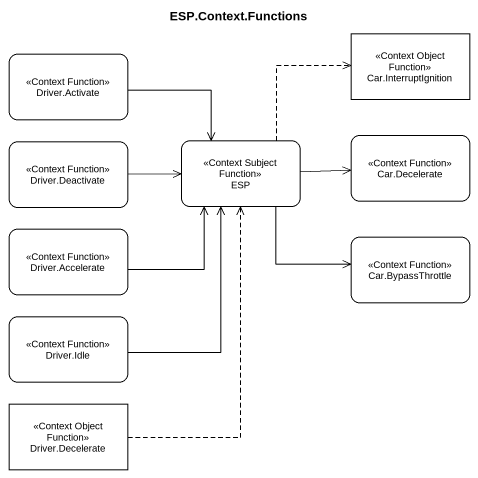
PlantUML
@startuml
title ESP.Context.Functions
hide empty description
state "Car.InterruptIgnition" as Car_InterruptIgnition <<Context Object Function>>
state "Driver.Activate" as Driver_Activate <<Context Function>>
state "Driver.Deactivate" as Driver_Deactivate <<Context Function>>
state ESP <<Context Subject Function>>
state "Car.Decelerate" as Car_Decelerate <<Context Function>>
state "Driver.Accelerate" as Driver_Accelerate <<Context Function>>
state "Car.BypassThrottle" as Car_BypassThrottle <<Context Function>>
state "Driver.Idle" as Driver_Idle <<Context Function>>
state "Driver.Decelerate" as Driver_Decelerate <<Context Object Function>>
Driver_Activate -right-> ESP
Driver_Deactivate -right-> ESP
ESP -up[dashed]-> Car_InterruptIgnition
ESP -right-> Car_Decelerate
ESP -right-> Car_BypassThrottle
Driver_Accelerate -right-> ESP
Driver_Idle -up-> ESP
Driver_Decelerate -up[dashed]-> ESP
@enduml
